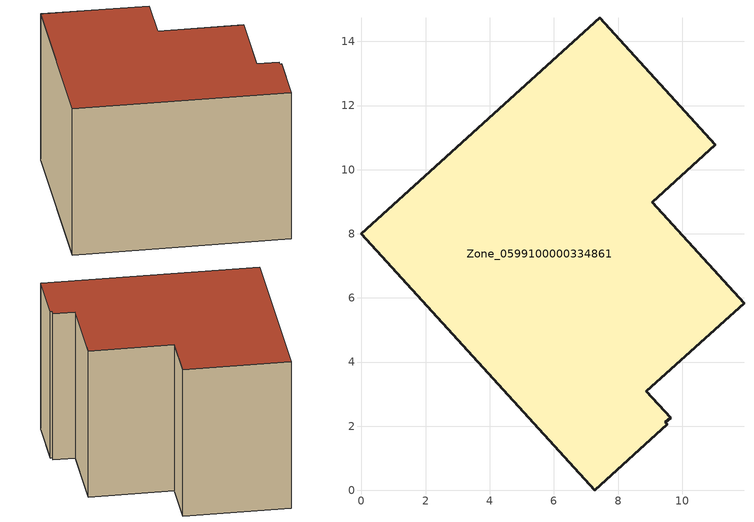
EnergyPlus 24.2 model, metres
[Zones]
Zone_0599100000334861
 floor ground (C_G): 9.47,2.12 9.54,2.06 7.28,0 0,8 7.42,14.74 11.03,10.77 9.07,8.98 11.93,5.84 8.88,3.09 9.64,2.26 z0.12
 wall outside (C_F): 11.03,10.77 7.42,14.74 0,8 7.28,0 9.54,2.06 9.47,2.12 9.64,2.26 8.88,3.09 11.93,5.84 9.07,8.98 11.03,10.77 z0.12:8.18
 roof outside (C_R): 9.47,2.12 9.64,2.26 8.88,3.09 11.93,5.84 9.07,8.98 11.03,10.77 7.42,14.74 0,8 7.28,0 9.54,2.06 z8.18
[BUILDING]
Pand.0599100000334861: North Axis=0; Terrain=City; Loads Convergence Tolerance Value=0.04; Temperature Convergence Tolerance Value=0.4; Solar Distribution=FullExterior; Maximum Number of Warmup Days=25; Minimum Number of Warmup Days=1
[Site:Location]
Rotterdam.The.Hague.AP_ZH_NLD Design_Conditions: Latitude=51.96; Longitude=4.45; Time Zone=1; Elevation=-4.5
[SITE:GROUNDTEMPERATURE:BUILDINGSURFACE]
18, 18, 18, 18, 18, 18, 18, 18, 18, 18, 18, 18
[MATERIAL] Thermal Absorptance=0.9; Solar Absorptance=0.7; Visible Absorptance=0.7
Name | Roughness | Thickness | Conductivity | Density | Specific Heat
G.TC.1975-1991 | MediumSmooth | 0.15 | 0.288461 | 540 | 1210
F.TC.1975-1991 | Rough | 0.3 | 0.230769 | 1920 | 840
R.TC.1975-1991 | MediumRough | 0.2 | 0.153846 | 1500 | 1000
[CONSTRUCTION]
C_G: G.TC.1975-1991
C_F: F.TC.1975-1991
C_R: R.TC.1975-1991
[ZONE]
Zone_0599100000334861: Type=1; Multiplier=1; Ceiling Height=Autocalculate; Volume=Autocalculate; Floor Area=autocalculate; Part of Total Floor Area=Yes
[ZONEINFILTRATION:DESIGNFLOWRATE]
Infil_Zone_0599100000334861: Zone or ZoneList or Space or SpaceList=Zone_0599100000334861; Schedule=AlwaysOn; Design Flow Rate Calculation Method=Flow/Area; Flow Rate per Floor Area=0.003; Constant Term Coefficient=1; Temperature Term Coefficient=0; Velocity Term Coefficient=0; Velocity Squared Term Coefficient=0
[HVACTEMPLATE:ZONE:IDEALLOADSAIRSYSTEM]
Zone_0599100000334861: Maximum Heating Supply Air Temperature=50; Minimum Cooling Supply Air Temperature=13; Maximum Heating Supply Air Humidity Ratio=0.0156; Minimum Cooling Supply Air Humidity Ratio=0.0077; Heating Limit=NoLimit; Cooling Limit=NoLimit; Dehumidification Control Type=ConstantSensibleHeatRatio; Cooling Sensible Heat Ratio=0.7; Dehumidification Setpoint=60; Humidification Control Type=None; Humidification Setpoint=30; Outdoor Air Method=None; Outdoor Air Flow Rate per Person=0.00944; Outdoor Air Flow Rate per Zone Floor Area=0; Outdoor Air Flow Rate per Zone=0; Demand Controlled Ventilation Type=None; Outdoor Air Economizer Type=NoEconomizer; Heat Recovery Type=None; Sensible Heat Recovery Effectiveness=0.7; Latent Heat Recovery Effectiveness=0.65
[ZONECONTROL:THERMOSTAT]
ThermostatControl_Zone_0599100000334861: Zone or ZoneList=Zone_0599100000334861; Control Type Schedule=DualSetpointControlType; Control 1=Thermostat_Zone_0599100000334861; Temperature Difference Between Cutout And Setpoint=0
[THERMOSTATSETPOINT:DUALSETPOINT]
Thermostat_Zone_0599100000334861: Heating Setpoint Temperature Schedule=HeatingSetpoint_Zone_0599100000334861; Cooling Setpoint Temperature Schedule=CoolingSetpoint_Zone_0599100000334861
[SCHEDULE:COMPACT]
HeatingSetpoint_Zone_0599100000334861: Through: 12/31, For: AllDays, Until: 24:00, 21
CoolingSetpoint_Zone_0599100000334861: Through: 12/31, For: AllDays, Until: 24:00, 24
DualSetpointControlType: Through: 12/31, For: AllDays, Until: 24:00, 4
AlwaysOn: Through: 12/31, For: AllDays, Until: 24:00, 1
